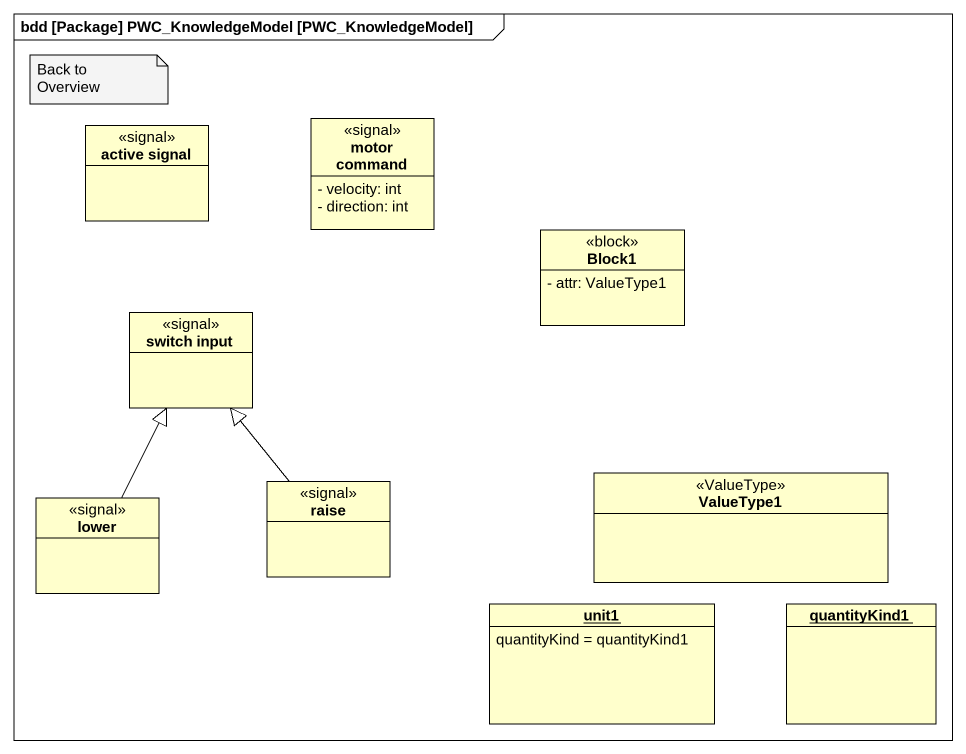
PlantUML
@startuml
mainframe bdd [Package] PWC_KnowledgeModel [PWC_KnowledgeModel]
hide circle
hide empty members
skinparam classAttributeIconSize 0
class "motor command" as motor_command <<signal>> {
  - velocity: int
  - direction: int
}
class "active signal" as active_signal <<signal>>
class Block1 <<block>> {
  - attr: ValueType1
}
class "switch input" as switch_input <<signal>>
class raise <<signal>>
class ValueType1 <<ValueType>>
class lower <<signal>>
object unit1 {
  quantityKind = quantityKind1
}
object quantityKind1
raise -up-|> switch_input
lower -up-|> switch_input
note as N1
  Back to Overview
end note
@enduml
